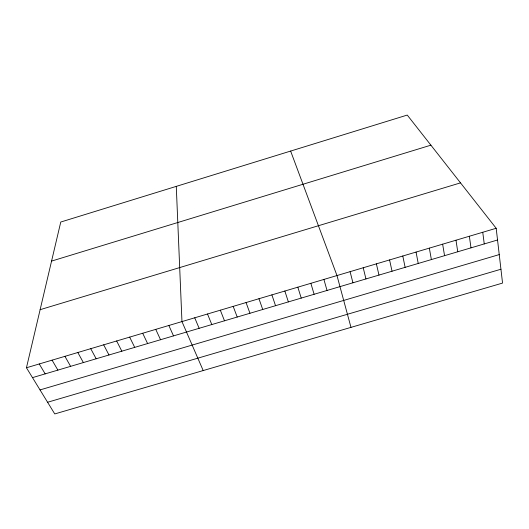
<?xml version="1.0" encoding="UTF-8"?>
<svg xmlns="http://www.w3.org/2000/svg" width="529" height="529" viewBox="0 0 529 529"><rect width="100%" height="100%" fill="white"/><g stroke="black" fill="none" stroke-linecap="round" stroke-linejoin="round"><path stroke-width="0.79" d="M26.45 367.767L60.762 222.035L407.257 115.064L496.182 228.277L502.55 283.081L54.752 413.936L26.45 367.767L496.182 228.277M51.571 261.088L430.904 145.171M40.125 309.683L460.514 182.869M32.494 377.627L497.544 239.994M40.025 389.919L499.244 254.594M47.597 402.258L500.943 269.235M39.252 363.965L45.17 373.871M52.08 360.156L57.879 370.115M64.935 356.341L70.608 366.346M77.823 352.512L83.37 362.563M90.737 348.677L96.166 358.781M103.684 344.829L108.981 354.985M116.658 340.98L121.829 351.183M129.658 337.118L134.71 347.374M142.691 333.25L147.611 343.552M155.751 329.369L160.545 339.73M168.844 325.48L173.505 335.889M203.196 370.558L181.963 321.586L176.276 186.373M194.725 317.797L199.135 328.304M207.513 313.995L211.798 324.561M220.335 310.192L224.494 320.805M233.183 306.377L237.21 317.036M290.633 151.069L336.98 275.549L350.978 327.372M246.058 302.555L249.959 313.267M258.959 298.72L262.734 309.485M271.893 294.878L275.536 305.696M284.853 291.029L288.365 301.9M297.84 287.174L301.226 298.091M310.86 283.306L314.114 294.283M323.907 279.431L327.028 290.454M350.086 271.661L352.942 282.79M363.218 267.76L365.949 278.942M376.384 263.852L378.976 275.087M389.575 259.931L392.035 271.218M402.8 256.01L405.121 267.343M416.052 252.069L418.234 263.462M429.33 248.127L431.38 259.574M442.641 244.173L444.558 255.672M455.985 240.212L457.757 251.771M469.355 236.245L470.995 247.85M482.752 232.264L484.253 243.929"/></g></svg>
